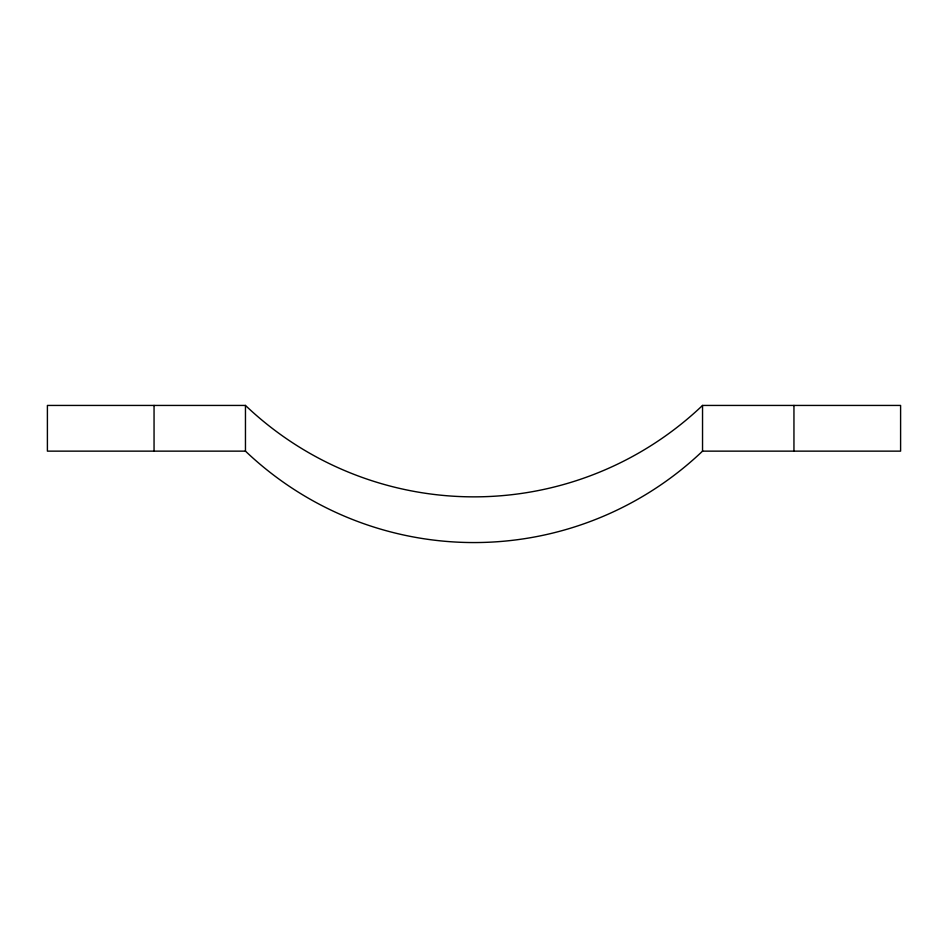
<?xml version="1.0" encoding="UTF-8"?>
<svg xmlns="http://www.w3.org/2000/svg" width="948" height="948" viewBox="0 0 948 948"><rect width="100%" height="100%" fill="white"/><g stroke="black" fill="none" stroke-linecap="round" stroke-linejoin="round"><path stroke-width="1.42" d="M245.461 405.436L47.4 405.436L47.4 451.141L245.461 451.141A331.373 331.373 0 0 0 702.539 451.141L900.6 451.141L900.6 405.436L702.539 405.436A331.373 331.373 0 0 1 245.461 405.436L245.461 451.141M793.95 405.436L793.95 451.141M702.539 405.436L702.539 451.141M154.05 405.436L154.05 451.141"/></g></svg>
